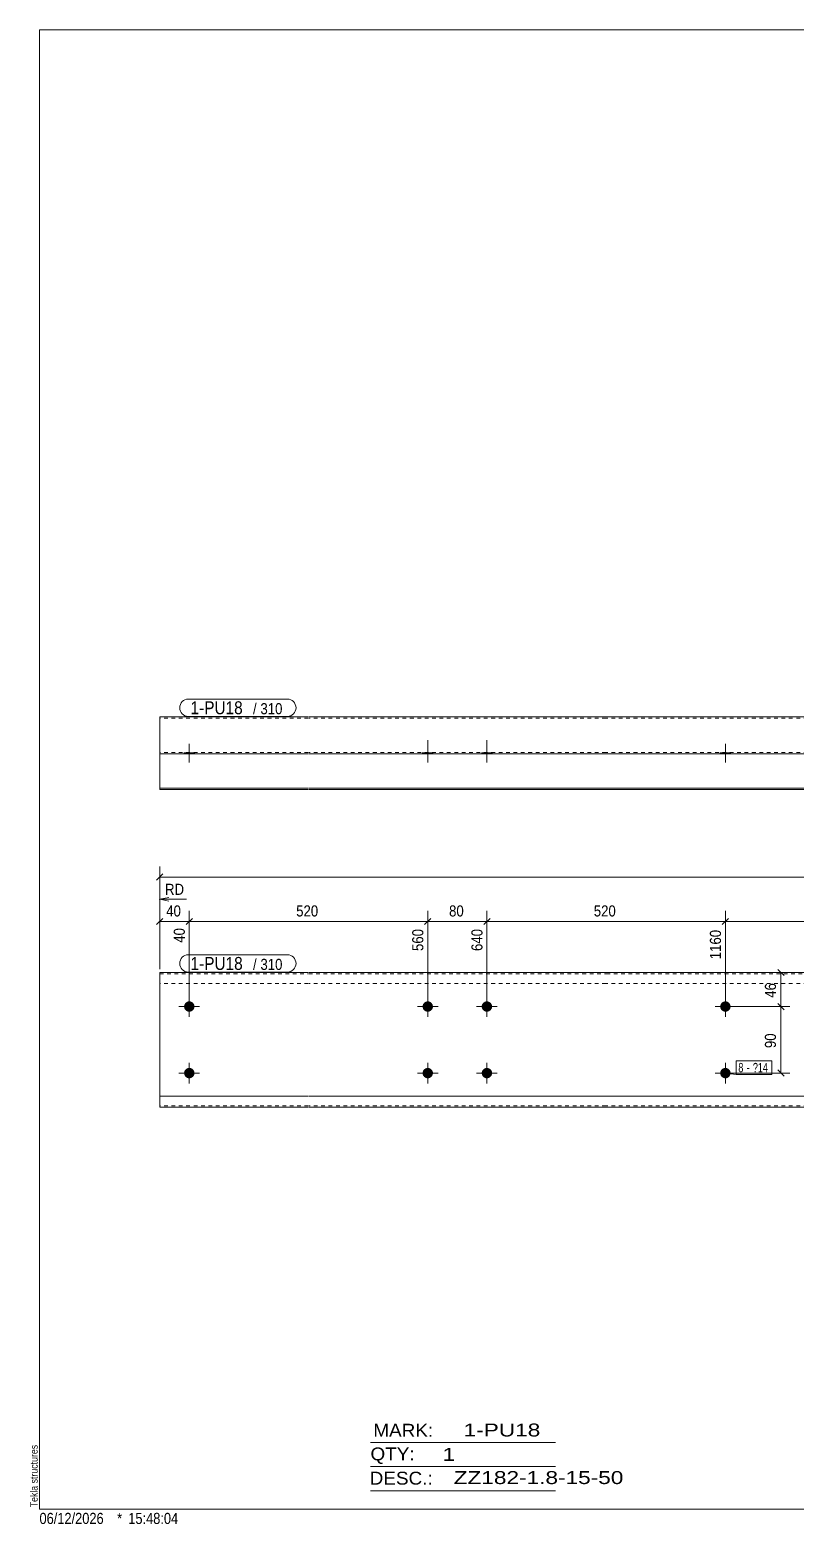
# Model space of a CAD drawing. Header units: millimetres. Extents: x 2 to 579, y 1 to 405.
# Drawn here: x 2.4 to 209.6, y 1 to 405 of the extents above; entities that cross this region are included whole.
import ezdxf

# ---------------------------------------------------------------- set-up
doc = ezdxf.new("R2010")
doc.units = ezdxf.units.MM
doc.linetypes.add('XKITLINE00', pattern=[0])
doc.linetypes.add('XKITLINE01', pattern=[4, 1, -1, 1, -1])
for name, color, linetype, lineweight in [('Bolt', 3, 'Continuous', 0), ('BoltMark', 7, 'Continuous', 0), ('Dimensions', 7, 'Continuous', 0), ('DrawingSheet', 5, 'Continuous', 0), ('OtherObjectType', 7, 'Continuous', 0), ('Part', 2, 'Continuous', 0), ('PartMark', 7, 'Continuous', 0)]:
    doc.layers.add(name, color=color, linetype=linetype, lineweight=lineweight)
doc.styles.add('ARIAL', font='ARIAL.TTF')
doc.styles.add('ARIAL_NARROW', font='ARIALN.TTF')

# ---------------------------------------------------------------- blocks, each defined once
blk = doc.blocks.new('*A1')
at = {"layer": 'Bolt'}
for points in [[(111.39, 140.88), (111.39, 140.84), (111.38, 140.81), (111.38, 140.77), (111.38, 140.74), (111.37, 140.7), (111.37, 140.67), (111.36, 140.64), (111.35, 140.6), (111.35, 140.57), (111.34, 140.54), (111.33, 140.5), (111.32, 140.47), (111.31, 140.44), (111.29, 140.41), (111.28, 140.37), (111.27, 140.34), (111.25, 140.31), (111.24, 140.28), (111.22, 140.25), (111.21, 140.22), (111.19, 140.19), (111.17, 140.16), (111.15, 140.13), (111.13, 140.1), (111.11, 140.08), (111.09, 140.05), (111.07, 140.02), (111.05, 140), (111.03, 139.97), (111, 139.94), (110.98, 139.92), (110.95, 139.9), (110.93, 139.87), (110.9, 139.85), (110.88, 139.83), (110.85, 139.81), (110.82, 139.79), (110.79, 139.77), (110.77, 139.75), (110.74, 139.73), (110.71, 139.71), (110.68, 139.69), (110.65, 139.68), (110.62, 139.66), (110.59, 139.64), (110.56, 139.63), (110.52, 139.62), (110.49, 139.6), (110.46, 139.59), (110.43, 139.58), (110.39, 139.57), (110.36, 139.56), (110.33, 139.55), (110.29, 139.54), (110.26, 139.54), (110.23, 139.53), (110.19, 139.53), (110.16, 139.52), (110.13, 139.52), (110.09, 139.51), (110.06, 139.51), (110.02, 139.51), (109.99, 139.51), (109.95, 139.51), (109.92, 139.51), (109.88, 139.51), (109.85, 139.52), (109.82, 139.52), (109.78, 139.53), (109.75, 139.53), (109.71, 139.54), (109.68, 139.54), (109.65, 139.55), (109.61, 139.56), (109.58, 139.57), (109.55, 139.58), (109.52, 139.59), (109.48, 139.6), (109.45, 139.62), (109.42, 139.63), (109.39, 139.64), (109.36, 139.66), (109.33, 139.68), (109.3, 139.69), (109.27, 139.71), (109.24, 139.73), (109.21, 139.75), (109.18, 139.77), (109.15, 139.79), (109.13, 139.81), (109.1, 139.83), (109.07, 139.85), (109.05, 139.87), (109.02, 139.9), (109, 139.92), (108.97, 139.94), (108.95, 139.97), (108.93, 140), (108.91, 140.02), (108.88, 140.05), (108.86, 140.08), (108.84, 140.1), (108.82, 140.13), (108.81, 140.16), (108.79, 140.19), (108.77, 140.22), (108.75, 140.25), (108.74, 140.28), (108.72, 140.31), (108.71, 140.34), (108.69, 140.37), (108.68, 140.41), (108.67, 140.44), (108.66, 140.47), (108.65, 140.5), (108.64, 140.54), (108.63, 140.57), (108.62, 140.6), (108.61, 140.64), (108.61, 140.67), (108.6, 140.7), (108.6, 140.74), (108.59, 140.77), (108.59, 140.81), (108.59, 140.84), (108.59, 140.88), (108.59, 140.91), (108.59, 140.94), (108.59, 140.98), (108.59, 141.01), (108.59, 141.05), (108.6, 141.08), (108.6, 141.12), (108.61, 141.15), (108.61, 141.18), (108.62, 141.22), (108.63, 141.25), (108.64, 141.28), (108.65, 141.32), (108.66, 141.35), (108.67, 141.38), (108.68, 141.41), (108.69, 141.45), (108.71, 141.48), (108.72, 141.51), (108.74, 141.54), (108.75, 141.57), (108.77, 141.6), (108.79, 141.63), (108.81, 141.66), (108.82, 141.69), (108.84, 141.72), (108.86, 141.74), (108.88, 141.77), (108.91, 141.8), (108.93, 141.82), (108.95, 141.85), (108.97, 141.88), (109, 141.9), (109.02, 141.92), (109.05, 141.95), (109.07, 141.97), (109.1, 141.99), (109.13, 142.01), (109.15, 142.03), (109.18, 142.05), (109.21, 142.07), (109.24, 142.09), (109.27, 142.11), (109.3, 142.13), (109.33, 142.14), (109.36, 142.16), (109.39, 142.18), (109.42, 142.19), (109.45, 142.2), (109.48, 142.22), (109.52, 142.23), (109.55, 142.24), (109.58, 142.25), (109.61, 142.26), (109.65, 142.27), (109.68, 142.28), (109.71, 142.28), (109.75, 142.29), (109.78, 142.29), (109.82, 142.3), (109.85, 142.3), (109.88, 142.31), (109.92, 142.31), (109.95, 142.31), (109.99, 142.31), (110.02, 142.31), (110.06, 142.31), (110.09, 142.31), (110.13, 142.3), (110.16, 142.3), (110.19, 142.29), (110.23, 142.29), (110.26, 142.28), (110.29, 142.28), (110.33, 142.27), (110.36, 142.26), (110.39, 142.25), (110.43, 142.24), (110.46, 142.23), (110.49, 142.22), (110.52, 142.2), (110.56, 142.19), (110.59, 142.18), (110.62, 142.16), (110.65, 142.14), (110.68, 142.13), (110.71, 142.11), (110.74, 142.09), (110.77, 142.07), (110.79, 142.05), (110.82, 142.03), (110.85, 142.01), (110.88, 141.99), (110.9, 141.97), (110.93, 141.95), (110.95, 141.92), (110.98, 141.9), (111, 141.88), (111.03, 141.85), (111.05, 141.82), (111.07, 141.8), (111.09, 141.77), (111.11, 141.74), (111.13, 141.72), (111.15, 141.69), (111.17, 141.66), (111.19, 141.63), (111.21, 141.6), (111.22, 141.57), (111.24, 141.54), (111.25, 141.51), (111.27, 141.48), (111.28, 141.45), (111.29, 141.41), (111.31, 141.38), (111.32, 141.35), (111.33, 141.32), (111.34, 141.28), (111.35, 141.25), (111.35, 141.22), (111.36, 141.18), (111.37, 141.15), (111.37, 141.12), (111.38, 141.08), (111.38, 141.05), (111.38, 141.01), (111.39, 140.98), (111.39, 140.94), (111.39, 140.91)], [(127.39, 140.88), (127.39, 140.84), (127.38, 140.81), (127.38, 140.77), (127.38, 140.74), (127.37, 140.7), (127.37, 140.67), (127.36, 140.64), (127.35, 140.6), (127.35, 140.57), (127.34, 140.54), (127.33, 140.5), (127.32, 140.47), (127.31, 140.44), (127.29, 140.41), (127.28, 140.37), (127.27, 140.34), (127.25, 140.31), (127.24, 140.28), (127.22, 140.25), (127.21, 140.22), (127.19, 140.19), (127.17, 140.16), (127.15, 140.13), (127.13, 140.1), (127.11, 140.08), (127.09, 140.05), (127.07, 140.02), (127.05, 140), (127.03, 139.97), (127, 139.94), (126.98, 139.92), (126.95, 139.9), (126.93, 139.87), (126.9, 139.85), (126.88, 139.83), (126.85, 139.81), (126.82, 139.79), (126.79, 139.77), (126.77, 139.75), (126.74, 139.73), (126.71, 139.71), (126.68, 139.69), (126.65, 139.68), (126.62, 139.66), (126.59, 139.64), (126.56, 139.63), (126.52, 139.62), (126.49, 139.6), (126.46, 139.59), (126.43, 139.58), (126.39, 139.57), (126.36, 139.56), (126.33, 139.55), (126.29, 139.54), (126.26, 139.54), (126.23, 139.53), (126.19, 139.53), (126.16, 139.52), (126.13, 139.52), (126.09, 139.51), (126.06, 139.51), (126.02, 139.51), (125.99, 139.51), (125.95, 139.51), (125.92, 139.51), (125.88, 139.51), (125.85, 139.52), (125.82, 139.52), (125.78, 139.53), (125.75, 139.53), (125.71, 139.54), (125.68, 139.54), (125.65, 139.55), (125.61, 139.56), (125.58, 139.57), (125.55, 139.58), (125.52, 139.59), (125.48, 139.6), (125.45, 139.62), (125.42, 139.63), (125.39, 139.64), (125.36, 139.66), (125.33, 139.68), (125.3, 139.69), (125.27, 139.71), (125.24, 139.73), (125.21, 139.75), (125.18, 139.77), (125.15, 139.79), (125.13, 139.81), (125.1, 139.83), (125.07, 139.85), (125.05, 139.87), (125.02, 139.9), (125, 139.92), (124.97, 139.94), (124.95, 139.97), (124.93, 140), (124.91, 140.02), (124.88, 140.05), (124.86, 140.08), (124.84, 140.1), (124.82, 140.13), (124.81, 140.16), (124.79, 140.19), (124.77, 140.22), (124.75, 140.25), (124.74, 140.28), (124.72, 140.31), (124.71, 140.34), (124.69, 140.37), (124.68, 140.41), (124.67, 140.44), (124.66, 140.47), (124.65, 140.5), (124.64, 140.54), (124.63, 140.57), (124.62, 140.6), (124.61, 140.64), (124.61, 140.67), (124.6, 140.7), (124.6, 140.74), (124.59, 140.77), (124.59, 140.81), (124.59, 140.84), (124.59, 140.88), (124.59, 140.91), (124.59, 140.94), (124.59, 140.98), (124.59, 141.01), (124.59, 141.05), (124.6, 141.08), (124.6, 141.12), (124.61, 141.15), (124.61, 141.18), (124.62, 141.22), (124.63, 141.25), (124.64, 141.28), (124.65, 141.32), (124.66, 141.35), (124.67, 141.38), (124.68, 141.41), (124.69, 141.45), (124.71, 141.48), (124.72, 141.51), (124.74, 141.54), (124.75, 141.57), (124.77, 141.6), (124.79, 141.63), (124.81, 141.66), (124.82, 141.69), (124.84, 141.72), (124.86, 141.74), (124.88, 141.77), (124.91, 141.8), (124.93, 141.82), (124.95, 141.85), (124.97, 141.88), (125, 141.9), (125.02, 141.92), (125.05, 141.95), (125.07, 141.97), (125.1, 141.99), (125.13, 142.01), (125.15, 142.03), (125.18, 142.05), (125.21, 142.07), (125.24, 142.09), (125.27, 142.11), (125.3, 142.13), (125.33, 142.14), (125.36, 142.16), (125.39, 142.18), (125.42, 142.19), (125.45, 142.2), (125.48, 142.22), (125.52, 142.23), (125.55, 142.24), (125.58, 142.25), (125.61, 142.26), (125.65, 142.27), (125.68, 142.28), (125.71, 142.28), (125.75, 142.29), (125.78, 142.29), (125.82, 142.3), (125.85, 142.3), (125.88, 142.31), (125.92, 142.31), (125.95, 142.31), (125.99, 142.31), (126.02, 142.31), (126.06, 142.31), (126.09, 142.31), (126.13, 142.3), (126.16, 142.3), (126.19, 142.29), (126.23, 142.29), (126.26, 142.28), (126.29, 142.28), (126.33, 142.27), (126.36, 142.26), (126.39, 142.25), (126.43, 142.24), (126.46, 142.23), (126.49, 142.22), (126.52, 142.2), (126.56, 142.19), (126.59, 142.18), (126.62, 142.16), (126.65, 142.14), (126.68, 142.13), (126.71, 142.11), (126.74, 142.09), (126.77, 142.07), (126.79, 142.05), (126.82, 142.03), (126.85, 142.01), (126.88, 141.99), (126.9, 141.97), (126.93, 141.95), (126.95, 141.92), (126.98, 141.9), (127, 141.88), (127.03, 141.85), (127.05, 141.82), (127.07, 141.8), (127.09, 141.77), (127.11, 141.74), (127.13, 141.72), (127.15, 141.69), (127.17, 141.66), (127.19, 141.63), (127.21, 141.6), (127.22, 141.57), (127.24, 141.54), (127.25, 141.51), (127.27, 141.48), (127.28, 141.45), (127.29, 141.41), (127.31, 141.38), (127.32, 141.35), (127.33, 141.32), (127.34, 141.28), (127.35, 141.25), (127.35, 141.22), (127.36, 141.18), (127.37, 141.15), (127.37, 141.12), (127.38, 141.08), (127.38, 141.05), (127.38, 141.01), (127.39, 140.98), (127.39, 140.94), (127.39, 140.91)], [(111.39, 122.88), (111.39, 122.84), (111.38, 122.81), (111.38, 122.77), (111.38, 122.74), (111.37, 122.7), (111.37, 122.67), (111.36, 122.64), (111.35, 122.6), (111.35, 122.57), (111.34, 122.54), (111.33, 122.5), (111.32, 122.47), (111.31, 122.44), (111.29, 122.41), (111.28, 122.37), (111.27, 122.34), (111.25, 122.31), (111.24, 122.28), (111.22, 122.25), (111.21, 122.22), (111.19, 122.19), (111.17, 122.16), (111.15, 122.13), (111.13, 122.1), (111.11, 122.08), (111.09, 122.05), (111.07, 122.02), (111.05, 122), (111.03, 121.97), (111, 121.94), (110.98, 121.92), (110.95, 121.9), (110.93, 121.87), (110.9, 121.85), (110.88, 121.83), (110.85, 121.81), (110.82, 121.79), (110.79, 121.77), (110.77, 121.75), (110.74, 121.73), (110.71, 121.71), (110.68, 121.69), (110.65, 121.68), (110.62, 121.66), (110.59, 121.64), (110.56, 121.63), (110.52, 121.62), (110.49, 121.6), (110.46, 121.59), (110.43, 121.58), (110.39, 121.57), (110.36, 121.56), (110.33, 121.55), (110.29, 121.54), (110.26, 121.54), (110.23, 121.53), (110.19, 121.53), (110.16, 121.52), (110.13, 121.52), (110.09, 121.51), (110.06, 121.51), (110.02, 121.51), (109.99, 121.51), (109.95, 121.51), (109.92, 121.51), (109.88, 121.51), (109.85, 121.52), (109.82, 121.52), (109.78, 121.53), (109.75, 121.53), (109.71, 121.54), (109.68, 121.54), (109.65, 121.55), (109.61, 121.56), (109.58, 121.57), (109.55, 121.58), (109.52, 121.59), (109.48, 121.6), (109.45, 121.62), (109.42, 121.63), (109.39, 121.64), (109.36, 121.66), (109.33, 121.68), (109.3, 121.69), (109.27, 121.71), (109.24, 121.73), (109.21, 121.75), (109.18, 121.77), (109.15, 121.79), (109.13, 121.81), (109.1, 121.83), (109.07, 121.85), (109.05, 121.87), (109.02, 121.9), (109, 121.92), (108.97, 121.94), (108.95, 121.97), (108.93, 122), (108.91, 122.02), (108.88, 122.05), (108.86, 122.08), (108.84, 122.1), (108.82, 122.13), (108.81, 122.16), (108.79, 122.19), (108.77, 122.22), (108.75, 122.25), (108.74, 122.28), (108.72, 122.31), (108.71, 122.34), (108.69, 122.37), (108.68, 122.41), (108.67, 122.44), (108.66, 122.47), (108.65, 122.5), (108.64, 122.54), (108.63, 122.57), (108.62, 122.6), (108.61, 122.64), (108.61, 122.67), (108.6, 122.7), (108.6, 122.74), (108.59, 122.77), (108.59, 122.81), (108.59, 122.84), (108.59, 122.88), (108.59, 122.91), (108.59, 122.94), (108.59, 122.98), (108.59, 123.01), (108.59, 123.05), (108.6, 123.08), (108.6, 123.12), (108.61, 123.15), (108.61, 123.18), (108.62, 123.22), (108.63, 123.25), (108.64, 123.28), (108.65, 123.32), (108.66, 123.35), (108.67, 123.38), (108.68, 123.41), (108.69, 123.45), (108.71, 123.48), (108.72, 123.51), (108.74, 123.54), (108.75, 123.57), (108.77, 123.6), (108.79, 123.63), (108.81, 123.66), (108.82, 123.69), (108.84, 123.72), (108.86, 123.74), (108.88, 123.77), (108.91, 123.8), (108.93, 123.82), (108.95, 123.85), (108.97, 123.88), (109, 123.9), (109.02, 123.92), (109.05, 123.95), (109.07, 123.97), (109.1, 123.99), (109.13, 124.01), (109.15, 124.03), (109.18, 124.05), (109.21, 124.07), (109.24, 124.09), (109.27, 124.11), (109.3, 124.13), (109.33, 124.14), (109.36, 124.16), (109.39, 124.18), (109.42, 124.19), (109.45, 124.2), (109.48, 124.22), (109.52, 124.23), (109.55, 124.24), (109.58, 124.25), (109.61, 124.26), (109.65, 124.27), (109.68, 124.28), (109.71, 124.28), (109.75, 124.29), (109.78, 124.29), (109.82, 124.3), (109.85, 124.3), (109.88, 124.31), (109.92, 124.31), (109.95, 124.31), (109.99, 124.31), (110.02, 124.31), (110.06, 124.31), (110.09, 124.31), (110.13, 124.3), (110.16, 124.3), (110.19, 124.29), (110.23, 124.29), (110.26, 124.28), (110.29, 124.28), (110.33, 124.27), (110.36, 124.26), (110.39, 124.25), (110.43, 124.24), (110.46, 124.23), (110.49, 124.22), (110.52, 124.2), (110.56, 124.19), (110.59, 124.18), (110.62, 124.16), (110.65, 124.14), (110.68, 124.13), (110.71, 124.11), (110.74, 124.09), (110.77, 124.07), (110.79, 124.05), (110.82, 124.03), (110.85, 124.01), (110.88, 123.99), (110.9, 123.97), (110.93, 123.95), (110.95, 123.92), (110.98, 123.9), (111, 123.88), (111.03, 123.85), (111.05, 123.82), (111.07, 123.8), (111.09, 123.77), (111.11, 123.74), (111.13, 123.72), (111.15, 123.69), (111.17, 123.66), (111.19, 123.63), (111.21, 123.6), (111.22, 123.57), (111.24, 123.54), (111.25, 123.51), (111.27, 123.48), (111.28, 123.45), (111.29, 123.41), (111.31, 123.38), (111.32, 123.35), (111.33, 123.32), (111.34, 123.28), (111.35, 123.25), (111.35, 123.22), (111.36, 123.18), (111.37, 123.15), (111.37, 123.12), (111.38, 123.08), (111.38, 123.05), (111.38, 123.01), (111.39, 122.98), (111.39, 122.94), (111.39, 122.91)], [(127.39, 122.88), (127.39, 122.84), (127.38, 122.81), (127.38, 122.77), (127.38, 122.74), (127.37, 122.7), (127.37, 122.67), (127.36, 122.64), (127.35, 122.6), (127.35, 122.57), (127.34, 122.54), (127.33, 122.5), (127.32, 122.47), (127.31, 122.44), (127.29, 122.41), (127.28, 122.37), (127.27, 122.34), (127.25, 122.31), (127.24, 122.28), (127.22, 122.25), (127.21, 122.22), (127.19, 122.19), (127.17, 122.16), (127.15, 122.13), (127.13, 122.1), (127.11, 122.08), (127.09, 122.05), (127.07, 122.02), (127.05, 122), (127.03, 121.97), (127, 121.94), (126.98, 121.92), (126.95, 121.9), (126.93, 121.87), (126.9, 121.85), (126.88, 121.83), (126.85, 121.81), (126.82, 121.79), (126.79, 121.77), (126.77, 121.75), (126.74, 121.73), (126.71, 121.71), (126.68, 121.69), (126.65, 121.68), (126.62, 121.66), (126.59, 121.64), (126.56, 121.63), (126.52, 121.62), (126.49, 121.6), (126.46, 121.59), (126.43, 121.58), (126.39, 121.57), (126.36, 121.56), (126.33, 121.55), (126.29, 121.54), (126.26, 121.54), (126.23, 121.53), (126.19, 121.53), (126.16, 121.52), (126.13, 121.52), (126.09, 121.51), (126.06, 121.51), (126.02, 121.51), (125.99, 121.51), (125.95, 121.51), (125.92, 121.51), (125.88, 121.51), (125.85, 121.52), (125.82, 121.52), (125.78, 121.53), (125.75, 121.53), (125.71, 121.54), (125.68, 121.54), (125.65, 121.55), (125.61, 121.56), (125.58, 121.57), (125.55, 121.58), (125.52, 121.59), (125.48, 121.6), (125.45, 121.62), (125.42, 121.63), (125.39, 121.64), (125.36, 121.66), (125.33, 121.68), (125.3, 121.69), (125.27, 121.71), (125.24, 121.73), (125.21, 121.75), (125.18, 121.77), (125.15, 121.79), (125.13, 121.81), (125.1, 121.83), (125.07, 121.85), (125.05, 121.87), (125.02, 121.9), (125, 121.92), (124.97, 121.94), (124.95, 121.97), (124.93, 122), (124.91, 122.02), (124.88, 122.05), (124.86, 122.08), (124.84, 122.1), (124.82, 122.13), (124.81, 122.16), (124.79, 122.19), (124.77, 122.22), (124.75, 122.25), (124.74, 122.28), (124.72, 122.31), (124.71, 122.34), (124.69, 122.37), (124.68, 122.41), (124.67, 122.44), (124.66, 122.47), (124.65, 122.5), (124.64, 122.54), (124.63, 122.57), (124.62, 122.6), (124.61, 122.64), (124.61, 122.67), (124.6, 122.7), (124.6, 122.74), (124.59, 122.77), (124.59, 122.81), (124.59, 122.84), (124.59, 122.88), (124.59, 122.91), (124.59, 122.94), (124.59, 122.98), (124.59, 123.01), (124.59, 123.05), (124.6, 123.08), (124.6, 123.12), (124.61, 123.15), (124.61, 123.18), (124.62, 123.22), (124.63, 123.25), (124.64, 123.28), (124.65, 123.32), (124.66, 123.35), (124.67, 123.38), (124.68, 123.41), (124.69, 123.45), (124.71, 123.48), (124.72, 123.51), (124.74, 123.54), (124.75, 123.57), (124.77, 123.6), (124.79, 123.63), (124.81, 123.66), (124.82, 123.69), (124.84, 123.72), (124.86, 123.74), (124.88, 123.77), (124.91, 123.8), (124.93, 123.82), (124.95, 123.85), (124.97, 123.88), (125, 123.9), (125.02, 123.92), (125.05, 123.95), (125.07, 123.97), (125.1, 123.99), (125.13, 124.01), (125.15, 124.03), (125.18, 124.05), (125.21, 124.07), (125.24, 124.09), (125.27, 124.11), (125.3, 124.13), (125.33, 124.14), (125.36, 124.16), (125.39, 124.18), (125.42, 124.19), (125.45, 124.2), (125.48, 124.22), (125.52, 124.23), (125.55, 124.24), (125.58, 124.25), (125.61, 124.26), (125.65, 124.27), (125.68, 124.28), (125.71, 124.28), (125.75, 124.29), (125.78, 124.29), (125.82, 124.3), (125.85, 124.3), (125.88, 124.31), (125.92, 124.31), (125.95, 124.31), (125.99, 124.31), (126.02, 124.31), (126.06, 124.31), (126.09, 124.31), (126.13, 124.3), (126.16, 124.3), (126.19, 124.29), (126.23, 124.29), (126.26, 124.28), (126.29, 124.28), (126.33, 124.27), (126.36, 124.26), (126.39, 124.25), (126.43, 124.24), (126.46, 124.23), (126.49, 124.22), (126.52, 124.2), (126.56, 124.19), (126.59, 124.18), (126.62, 124.16), (126.65, 124.14), (126.68, 124.13), (126.71, 124.11), (126.74, 124.09), (126.77, 124.07), (126.79, 124.05), (126.82, 124.03), (126.85, 124.01), (126.88, 123.99), (126.9, 123.97), (126.93, 123.95), (126.95, 123.92), (126.98, 123.9), (127, 123.88), (127.03, 123.85), (127.05, 123.82), (127.07, 123.8), (127.09, 123.77), (127.11, 123.74), (127.13, 123.72), (127.15, 123.69), (127.17, 123.66), (127.19, 123.63), (127.21, 123.6), (127.22, 123.57), (127.24, 123.54), (127.25, 123.51), (127.27, 123.48), (127.28, 123.45), (127.29, 123.41), (127.31, 123.38), (127.32, 123.35), (127.33, 123.32), (127.34, 123.28), (127.35, 123.25), (127.35, 123.22), (127.36, 123.18), (127.37, 123.15), (127.37, 123.12), (127.38, 123.08), (127.38, 123.05), (127.38, 123.01), (127.39, 122.98), (127.39, 122.94), (127.39, 122.91)]]:
    blk.add_hatch(color=3, dxfattribs=at).paths.add_polyline_path(points, flags=17)
at = {"layer": 'Bolt', "color": 3, "linetype": 'XKITLINE00', "lineweight": 0}
for p, q in [((109.99, 143.71), (109.99, 138.11)), ((125.99, 143.71), (125.99, 138.11)), ((112.79, 140.91), (107.19, 140.91)), ((128.79, 140.91), (123.19, 140.91)), ((109.99, 125.71), (109.99, 120.11)), ((125.99, 125.71), (125.99, 120.11)), ((112.79, 122.91), (107.19, 122.91)), ((128.79, 122.91), (123.19, 122.91))]:
    blk.add_line(p, q, dxfattribs=at)
blk = doc.blocks.new('*A2')
at = {"layer": 'Bolt'}
for points in [[(46.9, 140.88), (46.9, 140.84), (46.9, 140.81), (46.89, 140.77), (46.89, 140.74), (46.88, 140.7), (46.88, 140.67), (46.87, 140.64), (46.87, 140.6), (46.86, 140.57), (46.85, 140.54), (46.84, 140.5), (46.83, 140.47), (46.82, 140.44), (46.81, 140.41), (46.79, 140.37), (46.78, 140.34), (46.77, 140.31), (46.75, 140.28), (46.73, 140.25), (46.72, 140.22), (46.7, 140.19), (46.68, 140.16), (46.66, 140.13), (46.64, 140.1), (46.62, 140.08), (46.6, 140.05), (46.58, 140.02), (46.56, 140), (46.54, 139.97), (46.51, 139.94), (46.49, 139.92), (46.47, 139.9), (46.44, 139.87), (46.41, 139.85), (46.39, 139.83), (46.36, 139.81), (46.33, 139.79), (46.31, 139.77), (46.28, 139.75), (46.25, 139.73), (46.22, 139.71), (46.19, 139.69), (46.16, 139.68), (46.13, 139.66), (46.1, 139.64), (46.07, 139.63), (46.04, 139.62), (46, 139.6), (45.97, 139.59), (45.94, 139.58), (45.91, 139.57), (45.87, 139.56), (45.84, 139.55), (45.81, 139.54), (45.77, 139.54), (45.74, 139.53), (45.71, 139.53), (45.67, 139.52), (45.64, 139.52), (45.6, 139.51), (45.57, 139.51), (45.53, 139.51), (45.5, 139.51), (45.47, 139.51), (45.43, 139.51), (45.4, 139.51), (45.36, 139.52), (45.33, 139.52), (45.29, 139.53), (45.26, 139.53), (45.23, 139.54), (45.19, 139.54), (45.16, 139.55), (45.13, 139.56), (45.09, 139.57), (45.06, 139.58), (45.03, 139.59), (45, 139.6), (44.96, 139.62), (44.93, 139.63), (44.9, 139.64), (44.87, 139.66), (44.84, 139.68), (44.81, 139.69), (44.78, 139.71), (44.75, 139.73), (44.72, 139.75), (44.69, 139.77), (44.67, 139.79), (44.64, 139.81), (44.61, 139.83), (44.59, 139.85), (44.56, 139.87), (44.53, 139.9), (44.51, 139.92), (44.49, 139.94), (44.46, 139.97), (44.44, 140), (44.42, 140.02), (44.4, 140.05), (44.38, 140.08), (44.36, 140.1), (44.34, 140.13), (44.32, 140.16), (44.3, 140.19), (44.28, 140.22), (44.27, 140.25), (44.25, 140.28), (44.23, 140.31), (44.22, 140.34), (44.21, 140.37), (44.19, 140.41), (44.18, 140.44), (44.17, 140.47), (44.16, 140.5), (44.15, 140.54), (44.14, 140.57), (44.13, 140.6), (44.13, 140.64), (44.12, 140.67), (44.12, 140.7), (44.11, 140.74), (44.11, 140.77), (44.1, 140.81), (44.1, 140.84), (44.1, 140.88), (44.1, 140.91), (44.1, 140.94), (44.1, 140.98), (44.1, 141.01), (44.11, 141.05), (44.11, 141.08), (44.12, 141.12), (44.12, 141.15), (44.13, 141.18), (44.13, 141.22), (44.14, 141.25), (44.15, 141.28), (44.16, 141.32), (44.17, 141.35), (44.18, 141.38), (44.19, 141.41), (44.21, 141.45), (44.22, 141.48), (44.23, 141.51), (44.25, 141.54), (44.27, 141.57), (44.28, 141.6), (44.3, 141.63), (44.32, 141.66), (44.34, 141.69), (44.36, 141.72), (44.38, 141.74), (44.4, 141.77), (44.42, 141.8), (44.44, 141.82), (44.46, 141.85), (44.49, 141.88), (44.51, 141.9), (44.53, 141.92), (44.56, 141.95), (44.59, 141.97), (44.61, 141.99), (44.64, 142.01), (44.67, 142.03), (44.69, 142.05), (44.72, 142.07), (44.75, 142.09), (44.78, 142.11), (44.81, 142.13), (44.84, 142.14), (44.87, 142.16), (44.9, 142.18), (44.93, 142.19), (44.96, 142.2), (45, 142.22), (45.03, 142.23), (45.06, 142.24), (45.09, 142.25), (45.13, 142.26), (45.16, 142.27), (45.19, 142.28), (45.23, 142.28), (45.26, 142.29), (45.29, 142.29), (45.33, 142.3), (45.36, 142.3), (45.4, 142.31), (45.43, 142.31), (45.47, 142.31), (45.5, 142.31), (45.53, 142.31), (45.57, 142.31), (45.6, 142.31), (45.64, 142.3), (45.67, 142.3), (45.71, 142.29), (45.74, 142.29), (45.77, 142.28), (45.81, 142.28), (45.84, 142.27), (45.87, 142.26), (45.91, 142.25), (45.94, 142.24), (45.97, 142.23), (46, 142.22), (46.04, 142.2), (46.07, 142.19), (46.1, 142.18), (46.13, 142.16), (46.16, 142.14), (46.19, 142.13), (46.22, 142.11), (46.25, 142.09), (46.28, 142.07), (46.31, 142.05), (46.33, 142.03), (46.36, 142.01), (46.39, 141.99), (46.41, 141.97), (46.44, 141.95), (46.47, 141.92), (46.49, 141.9), (46.51, 141.88), (46.54, 141.85), (46.56, 141.82), (46.58, 141.8), (46.6, 141.77), (46.62, 141.74), (46.64, 141.72), (46.66, 141.69), (46.68, 141.66), (46.7, 141.63), (46.72, 141.6), (46.73, 141.57), (46.75, 141.54), (46.77, 141.51), (46.78, 141.48), (46.79, 141.45), (46.81, 141.41), (46.82, 141.38), (46.83, 141.35), (46.84, 141.32), (46.85, 141.28), (46.86, 141.25), (46.87, 141.22), (46.87, 141.18), (46.88, 141.15), (46.88, 141.12), (46.89, 141.08), (46.89, 141.05), (46.9, 141.01), (46.9, 140.98), (46.9, 140.94), (46.9, 140.91)], [(191.88, 140.88), (191.87, 140.84), (191.87, 140.81), (191.87, 140.77), (191.87, 140.74), (191.86, 140.7), (191.86, 140.67), (191.85, 140.64), (191.84, 140.6), (191.83, 140.57), (191.83, 140.54), (191.82, 140.5), (191.81, 140.47), (191.79, 140.44), (191.78, 140.41), (191.77, 140.37), (191.76, 140.34), (191.74, 140.31), (191.73, 140.28), (191.71, 140.25), (191.69, 140.22), (191.68, 140.19), (191.66, 140.16), (191.64, 140.13), (191.62, 140.1), (191.6, 140.08), (191.58, 140.05), (191.56, 140.02), (191.54, 140), (191.51, 139.97), (191.49, 139.94), (191.47, 139.92), (191.44, 139.9), (191.42, 139.87), (191.39, 139.85), (191.36, 139.83), (191.34, 139.81), (191.31, 139.79), (191.28, 139.77), (191.25, 139.75), (191.22, 139.73), (191.2, 139.71), (191.17, 139.69), (191.14, 139.68), (191.11, 139.66), (191.07, 139.64), (191.04, 139.63), (191.01, 139.62), (190.98, 139.6), (190.95, 139.59), (190.91, 139.58), (190.88, 139.57), (190.85, 139.56), (190.82, 139.55), (190.78, 139.54), (190.75, 139.54), (190.72, 139.53), (190.68, 139.53), (190.65, 139.52), (190.61, 139.52), (190.58, 139.51), (190.54, 139.51), (190.51, 139.51), (190.48, 139.51), (190.44, 139.51), (190.41, 139.51), (190.37, 139.51), (190.34, 139.52), (190.3, 139.52), (190.27, 139.53), (190.24, 139.53), (190.2, 139.54), (190.17, 139.54), (190.14, 139.55), (190.1, 139.56), (190.07, 139.57), (190.04, 139.58), (190, 139.59), (189.97, 139.6), (189.94, 139.62), (189.91, 139.63), (189.88, 139.64), (189.85, 139.66), (189.82, 139.68), (189.79, 139.69), (189.76, 139.71), (189.73, 139.73), (189.7, 139.75), (189.67, 139.77), (189.64, 139.79), (189.61, 139.81), (189.59, 139.83), (189.56, 139.85), (189.54, 139.87), (189.51, 139.9), (189.49, 139.92), (189.46, 139.94), (189.44, 139.97), (189.42, 140), (189.39, 140.02), (189.37, 140.05), (189.35, 140.08), (189.33, 140.1), (189.31, 140.13), (189.29, 140.16), (189.27, 140.19), (189.26, 140.22), (189.24, 140.25), (189.23, 140.28), (189.21, 140.31), (189.2, 140.34), (189.18, 140.37), (189.17, 140.41), (189.16, 140.44), (189.15, 140.47), (189.14, 140.5), (189.13, 140.54), (189.12, 140.57), (189.11, 140.6), (189.1, 140.64), (189.1, 140.67), (189.09, 140.7), (189.09, 140.74), (189.08, 140.77), (189.08, 140.81), (189.08, 140.84), (189.08, 140.88), (189.08, 140.91), (189.08, 140.94), (189.08, 140.98), (189.08, 141.01), (189.08, 141.05), (189.09, 141.08), (189.09, 141.12), (189.1, 141.15), (189.1, 141.18), (189.11, 141.22), (189.12, 141.25), (189.13, 141.28), (189.14, 141.32), (189.15, 141.35), (189.16, 141.38), (189.17, 141.41), (189.18, 141.45), (189.2, 141.48), (189.21, 141.51), (189.23, 141.54), (189.24, 141.57), (189.26, 141.6), (189.27, 141.63), (189.29, 141.66), (189.31, 141.69), (189.33, 141.72), (189.35, 141.74), (189.37, 141.77), (189.39, 141.8), (189.42, 141.82), (189.44, 141.85), (189.46, 141.88), (189.49, 141.9), (189.51, 141.92), (189.54, 141.95), (189.56, 141.97), (189.59, 141.99), (189.61, 142.01), (189.64, 142.03), (189.67, 142.05), (189.7, 142.07), (189.73, 142.09), (189.76, 142.11), (189.79, 142.13), (189.82, 142.14), (189.85, 142.16), (189.88, 142.18), (189.91, 142.19), (189.94, 142.2), (189.97, 142.22), (190, 142.23), (190.04, 142.24), (190.07, 142.25), (190.1, 142.26), (190.14, 142.27), (190.17, 142.28), (190.2, 142.28), (190.24, 142.29), (190.27, 142.29), (190.3, 142.3), (190.34, 142.3), (190.37, 142.31), (190.41, 142.31), (190.44, 142.31), (190.48, 142.31), (190.51, 142.31), (190.54, 142.31), (190.58, 142.31), (190.61, 142.3), (190.65, 142.3), (190.68, 142.29), (190.72, 142.29), (190.75, 142.28), (190.78, 142.28), (190.82, 142.27), (190.85, 142.26), (190.88, 142.25), (190.91, 142.24), (190.95, 142.23), (190.98, 142.22), (191.01, 142.2), (191.04, 142.19), (191.07, 142.18), (191.11, 142.16), (191.14, 142.14), (191.17, 142.13), (191.2, 142.11), (191.22, 142.09), (191.25, 142.07), (191.28, 142.05), (191.31, 142.03), (191.34, 142.01), (191.36, 141.99), (191.39, 141.97), (191.42, 141.95), (191.44, 141.92), (191.47, 141.9), (191.49, 141.88), (191.51, 141.85), (191.54, 141.82), (191.56, 141.8), (191.58, 141.77), (191.6, 141.74), (191.62, 141.72), (191.64, 141.69), (191.66, 141.66), (191.68, 141.63), (191.69, 141.6), (191.71, 141.57), (191.73, 141.54), (191.74, 141.51), (191.76, 141.48), (191.77, 141.45), (191.78, 141.41), (191.79, 141.38), (191.81, 141.35), (191.82, 141.32), (191.83, 141.28), (191.83, 141.25), (191.84, 141.22), (191.85, 141.18), (191.86, 141.15), (191.86, 141.12), (191.87, 141.08), (191.87, 141.05), (191.87, 141.01), (191.87, 140.98), (191.88, 140.94), (191.88, 140.91)], [(46.9, 122.88), (46.9, 122.84), (46.9, 122.81), (46.89, 122.77), (46.89, 122.74), (46.88, 122.7), (46.88, 122.67), (46.87, 122.64), (46.87, 122.6), (46.86, 122.57), (46.85, 122.54), (46.84, 122.5), (46.83, 122.47), (46.82, 122.44), (46.81, 122.41), (46.79, 122.37), (46.78, 122.34), (46.77, 122.31), (46.75, 122.28), (46.73, 122.25), (46.72, 122.22), (46.7, 122.19), (46.68, 122.16), (46.66, 122.13), (46.64, 122.1), (46.62, 122.08), (46.6, 122.05), (46.58, 122.02), (46.56, 122), (46.54, 121.97), (46.51, 121.94), (46.49, 121.92), (46.47, 121.9), (46.44, 121.87), (46.41, 121.85), (46.39, 121.83), (46.36, 121.81), (46.33, 121.79), (46.31, 121.77), (46.28, 121.75), (46.25, 121.73), (46.22, 121.71), (46.19, 121.69), (46.16, 121.68), (46.13, 121.66), (46.1, 121.64), (46.07, 121.63), (46.04, 121.62), (46, 121.6), (45.97, 121.59), (45.94, 121.58), (45.91, 121.57), (45.87, 121.56), (45.84, 121.55), (45.81, 121.54), (45.77, 121.54), (45.74, 121.53), (45.71, 121.53), (45.67, 121.52), (45.64, 121.52), (45.6, 121.51), (45.57, 121.51), (45.53, 121.51), (45.5, 121.51), (45.47, 121.51), (45.43, 121.51), (45.4, 121.51), (45.36, 121.52), (45.33, 121.52), (45.29, 121.53), (45.26, 121.53), (45.23, 121.54), (45.19, 121.54), (45.16, 121.55), (45.13, 121.56), (45.09, 121.57), (45.06, 121.58), (45.03, 121.59), (45, 121.6), (44.96, 121.62), (44.93, 121.63), (44.9, 121.64), (44.87, 121.66), (44.84, 121.68), (44.81, 121.69), (44.78, 121.71), (44.75, 121.73), (44.72, 121.75), (44.69, 121.77), (44.67, 121.79), (44.64, 121.81), (44.61, 121.83), (44.59, 121.85), (44.56, 121.87), (44.53, 121.9), (44.51, 121.92), (44.49, 121.94), (44.46, 121.97), (44.44, 122), (44.42, 122.02), (44.4, 122.05), (44.38, 122.08), (44.36, 122.1), (44.34, 122.13), (44.32, 122.16), (44.3, 122.19), (44.28, 122.22), (44.27, 122.25), (44.25, 122.28), (44.23, 122.31), (44.22, 122.34), (44.21, 122.37), (44.19, 122.41), (44.18, 122.44), (44.17, 122.47), (44.16, 122.5), (44.15, 122.54), (44.14, 122.57), (44.13, 122.6), (44.13, 122.64), (44.12, 122.67), (44.12, 122.7), (44.11, 122.74), (44.11, 122.77), (44.1, 122.81), (44.1, 122.84), (44.1, 122.88), (44.1, 122.91), (44.1, 122.94), (44.1, 122.98), (44.1, 123.01), (44.11, 123.05), (44.11, 123.08), (44.12, 123.12), (44.12, 123.15), (44.13, 123.18), (44.13, 123.22), (44.14, 123.25), (44.15, 123.28), (44.16, 123.32), (44.17, 123.35), (44.18, 123.38), (44.19, 123.41), (44.21, 123.45), (44.22, 123.48), (44.23, 123.51), (44.25, 123.54), (44.27, 123.57), (44.28, 123.6), (44.3, 123.63), (44.32, 123.66), (44.34, 123.69), (44.36, 123.72), (44.38, 123.74), (44.4, 123.77), (44.42, 123.8), (44.44, 123.82), (44.46, 123.85), (44.49, 123.88), (44.51, 123.9), (44.53, 123.92), (44.56, 123.95), (44.59, 123.97), (44.61, 123.99), (44.64, 124.01), (44.67, 124.03), (44.69, 124.05), (44.72, 124.07), (44.75, 124.09), (44.78, 124.11), (44.81, 124.13), (44.84, 124.14), (44.87, 124.16), (44.9, 124.18), (44.93, 124.19), (44.96, 124.2), (45, 124.22), (45.03, 124.23), (45.06, 124.24), (45.09, 124.25), (45.13, 124.26), (45.16, 124.27), (45.19, 124.28), (45.23, 124.28), (45.26, 124.29), (45.29, 124.29), (45.33, 124.3), (45.36, 124.3), (45.4, 124.31), (45.43, 124.31), (45.47, 124.31), (45.5, 124.31), (45.53, 124.31), (45.57, 124.31), (45.6, 124.31), (45.64, 124.3), (45.67, 124.3), (45.71, 124.29), (45.74, 124.29), (45.77, 124.28), (45.81, 124.28), (45.84, 124.27), (45.87, 124.26), (45.91, 124.25), (45.94, 124.24), (45.97, 124.23), (46, 124.22), (46.04, 124.2), (46.07, 124.19), (46.1, 124.18), (46.13, 124.16), (46.16, 124.14), (46.19, 124.13), (46.22, 124.11), (46.25, 124.09), (46.28, 124.07), (46.31, 124.05), (46.33, 124.03), (46.36, 124.01), (46.39, 123.99), (46.41, 123.97), (46.44, 123.95), (46.47, 123.92), (46.49, 123.9), (46.51, 123.88), (46.54, 123.85), (46.56, 123.82), (46.58, 123.8), (46.6, 123.77), (46.62, 123.74), (46.64, 123.72), (46.66, 123.69), (46.68, 123.66), (46.7, 123.63), (46.72, 123.6), (46.73, 123.57), (46.75, 123.54), (46.77, 123.51), (46.78, 123.48), (46.79, 123.45), (46.81, 123.41), (46.82, 123.38), (46.83, 123.35), (46.84, 123.32), (46.85, 123.28), (46.86, 123.25), (46.87, 123.22), (46.87, 123.18), (46.88, 123.15), (46.88, 123.12), (46.89, 123.08), (46.89, 123.05), (46.9, 123.01), (46.9, 122.98), (46.9, 122.94), (46.9, 122.91)], [(191.88, 122.88), (191.87, 122.84), (191.87, 122.81), (191.87, 122.77), (191.87, 122.74), (191.86, 122.7), (191.86, 122.67), (191.85, 122.64), (191.84, 122.6), (191.83, 122.57), (191.83, 122.54), (191.82, 122.5), (191.81, 122.47), (191.79, 122.44), (191.78, 122.41), (191.77, 122.37), (191.76, 122.34), (191.74, 122.31), (191.73, 122.28), (191.71, 122.25), (191.69, 122.22), (191.68, 122.19), (191.66, 122.16), (191.64, 122.13), (191.62, 122.1), (191.6, 122.08), (191.58, 122.05), (191.56, 122.02), (191.54, 122), (191.51, 121.97), (191.49, 121.94), (191.47, 121.92), (191.44, 121.9), (191.42, 121.87), (191.39, 121.85), (191.36, 121.83), (191.34, 121.81), (191.31, 121.79), (191.28, 121.77), (191.25, 121.75), (191.22, 121.73), (191.2, 121.71), (191.17, 121.69), (191.14, 121.68), (191.11, 121.66), (191.07, 121.64), (191.04, 121.63), (191.01, 121.62), (190.98, 121.6), (190.95, 121.59), (190.91, 121.58), (190.88, 121.57), (190.85, 121.56), (190.82, 121.55), (190.78, 121.54), (190.75, 121.54), (190.72, 121.53), (190.68, 121.53), (190.65, 121.52), (190.61, 121.52), (190.58, 121.51), (190.54, 121.51), (190.51, 121.51), (190.48, 121.51), (190.44, 121.51), (190.41, 121.51), (190.37, 121.51), (190.34, 121.52), (190.3, 121.52), (190.27, 121.53), (190.24, 121.53), (190.2, 121.54), (190.17, 121.54), (190.14, 121.55), (190.1, 121.56), (190.07, 121.57), (190.04, 121.58), (190, 121.59), (189.97, 121.6), (189.94, 121.62), (189.91, 121.63), (189.88, 121.64), (189.85, 121.66), (189.82, 121.68), (189.79, 121.69), (189.76, 121.71), (189.73, 121.73), (189.7, 121.75), (189.67, 121.77), (189.64, 121.79), (189.61, 121.81), (189.59, 121.83), (189.56, 121.85), (189.54, 121.87), (189.51, 121.9), (189.49, 121.92), (189.46, 121.94), (189.44, 121.97), (189.42, 122), (189.39, 122.02), (189.37, 122.05), (189.35, 122.08), (189.33, 122.1), (189.31, 122.13), (189.29, 122.16), (189.27, 122.19), (189.26, 122.22), (189.24, 122.25), (189.23, 122.28), (189.21, 122.31), (189.2, 122.34), (189.18, 122.37), (189.17, 122.41), (189.16, 122.44), (189.15, 122.47), (189.14, 122.5), (189.13, 122.54), (189.12, 122.57), (189.11, 122.6), (189.1, 122.64), (189.1, 122.67), (189.09, 122.7), (189.09, 122.74), (189.08, 122.77), (189.08, 122.81), (189.08, 122.84), (189.08, 122.88), (189.08, 122.91), (189.08, 122.94), (189.08, 122.98), (189.08, 123.01), (189.08, 123.05), (189.09, 123.08), (189.09, 123.12), (189.1, 123.15), (189.1, 123.18), (189.11, 123.22), (189.12, 123.25), (189.13, 123.28), (189.14, 123.32), (189.15, 123.35), (189.16, 123.38), (189.17, 123.41), (189.18, 123.45), (189.2, 123.48), (189.21, 123.51), (189.23, 123.54), (189.24, 123.57), (189.26, 123.6), (189.27, 123.63), (189.29, 123.66), (189.31, 123.69), (189.33, 123.72), (189.35, 123.74), (189.37, 123.77), (189.39, 123.8), (189.42, 123.82), (189.44, 123.85), (189.46, 123.88), (189.49, 123.9), (189.51, 123.92), (189.54, 123.95), (189.56, 123.97), (189.59, 123.99), (189.61, 124.01), (189.64, 124.03), (189.67, 124.05), (189.7, 124.07), (189.73, 124.09), (189.76, 124.11), (189.79, 124.13), (189.82, 124.14), (189.85, 124.16), (189.88, 124.18), (189.91, 124.19), (189.94, 124.2), (189.97, 124.22), (190, 124.23), (190.04, 124.24), (190.07, 124.25), (190.1, 124.26), (190.14, 124.27), (190.17, 124.28), (190.2, 124.28), (190.24, 124.29), (190.27, 124.29), (190.3, 124.3), (190.34, 124.3), (190.37, 124.31), (190.41, 124.31), (190.44, 124.31), (190.48, 124.31), (190.51, 124.31), (190.54, 124.31), (190.58, 124.31), (190.61, 124.3), (190.65, 124.3), (190.68, 124.29), (190.72, 124.29), (190.75, 124.28), (190.78, 124.28), (190.82, 124.27), (190.85, 124.26), (190.88, 124.25), (190.91, 124.24), (190.95, 124.23), (190.98, 124.22), (191.01, 124.2), (191.04, 124.19), (191.07, 124.18), (191.11, 124.16), (191.14, 124.14), (191.17, 124.13), (191.2, 124.11), (191.22, 124.09), (191.25, 124.07), (191.28, 124.05), (191.31, 124.03), (191.34, 124.01), (191.36, 123.99), (191.39, 123.97), (191.42, 123.95), (191.44, 123.92), (191.47, 123.9), (191.49, 123.88), (191.51, 123.85), (191.54, 123.82), (191.56, 123.8), (191.58, 123.77), (191.6, 123.74), (191.62, 123.72), (191.64, 123.69), (191.66, 123.66), (191.68, 123.63), (191.69, 123.6), (191.71, 123.57), (191.73, 123.54), (191.74, 123.51), (191.76, 123.48), (191.77, 123.45), (191.78, 123.41), (191.79, 123.38), (191.81, 123.35), (191.82, 123.32), (191.83, 123.28), (191.83, 123.25), (191.84, 123.22), (191.85, 123.18), (191.86, 123.15), (191.86, 123.12), (191.87, 123.08), (191.87, 123.05), (191.87, 123.01), (191.87, 122.98), (191.88, 122.94), (191.88, 122.91)]]:
    blk.add_hatch(color=3, dxfattribs=at).paths.add_polyline_path(points, flags=17)
at = {"layer": 'Bolt', "color": 3, "linetype": 'XKITLINE00', "lineweight": 0}
for p, q in [((45.5, 143.71), (45.5, 138.11)), ((190.48, 143.71), (190.48, 138.11)), ((48.3, 140.91), (42.7, 140.91)), ((193.28, 140.91), (187.68, 140.91)), ((45.5, 125.71), (45.5, 120.11)), ((190.48, 125.71), (190.48, 120.11)), ((48.3, 122.91), (42.7, 122.91)), ((193.28, 122.91), (187.68, 122.91))]:
    blk.add_line(p, q, dxfattribs=at)
blk = doc.blocks.new('*A5')
at = {"layer": 'Part', "color": 2, "linetype": 'XKITLINE00', "lineweight": 0}
for p, q in [((37.5, 113.71), (37.5, 150.11)), ((77.69, 150.11), (37.5, 150.11)), ((158.18, 150.11), (77.79, 150.11)), ((222.67, 150.11), (158.28, 150.11)), ((77.69, 116.71), (37.5, 116.71)), ((77.69, 113.71), (37.5, 113.71)), ((158.18, 116.71), (77.79, 116.71)), ((158.18, 113.71), (77.79, 113.71)), ((222.67, 116.71), (158.28, 116.71)), ((222.67, 113.71), (158.28, 113.71))]:
    blk.add_line(p, q, dxfattribs=at)
at = {"layer": 'Part', "color": 7, "linetype": 'XKITLINE01', "lineweight": 0}
for p, q in [((37.5, 149.75), (77.69, 149.75)), ((77.79, 149.75), (158.18, 149.75)), ((158.28, 149.75), (222.67, 149.75)), ((77.69, 147.11), (37.5, 147.11)), ((158.18, 147.11), (77.79, 147.11)), ((222.67, 147.11), (158.28, 147.11)), ((77.69, 114.07), (37.5, 114.07)), ((158.18, 114.07), (77.79, 114.07)), ((222.67, 114.07), (158.28, 114.07))]:
    blk.add_line(p, q, dxfattribs=at)
blk = doc.blocks.new('*A6')
at = {"layer": 'Bolt'}
for points in [[(108.59, 209.25), (108.59, 209.61), (111.39, 209.61), (111.39, 209.25)], [(108.59, 209.25), (108.59, 209.61), (111.39, 209.61), (111.39, 209.25)], [(124.59, 209.25), (124.59, 209.61), (127.39, 209.61), (127.39, 209.25)], [(124.59, 209.25), (124.59, 209.61), (127.39, 209.61), (127.39, 209.25)]]:
    blk.add_hatch(color=3, dxfattribs=at).paths.add_polyline_path(points, flags=17)
at = {"layer": 'Bolt', "color": 3, "linetype": 'XKITLINE00', "lineweight": 0}
for p, q in [((109.99, 212.93), (109.99, 206.93)), ((109.99, 212.93), (109.99, 206.93)), ((125.99, 212.93), (125.99, 206.93)), ((125.99, 212.93), (125.99, 206.93)), ((108.59, 209.61), (108.59, 209.25)), ((108.59, 209.61), (108.59, 209.25)), ((111.39, 209.61), (111.39, 209.25)), ((111.39, 209.61), (111.39, 209.25)), ((124.59, 209.61), (124.59, 209.25)), ((124.59, 209.61), (124.59, 209.25)), ((127.39, 209.61), (127.39, 209.25)), ((127.39, 209.61), (127.39, 209.25))]:
    blk.add_line(p, q, dxfattribs=at)
blk = doc.blocks.new('*A7')
at = {"layer": 'Bolt'}
for points in [[(44.1, 209.25), (44.1, 209.61), (46.9, 209.61), (46.9, 209.25)], [(44.1, 209.25), (44.1, 209.61), (46.9, 209.61), (46.9, 209.25)], [(189.08, 209.25), (189.08, 209.61), (191.88, 209.61), (191.88, 209.25)], [(189.08, 209.25), (189.08, 209.61), (191.88, 209.61), (191.88, 209.25)]]:
    blk.add_hatch(color=3, dxfattribs=at).paths.add_polyline_path(points, flags=17)
at = {"layer": 'Bolt', "color": 3, "linetype": 'XKITLINE00', "lineweight": 0}
for p, q in [((45.5, 211.93), (45.5, 206.93)), ((45.5, 211.93), (45.5, 206.93)), ((190.48, 211.93), (190.48, 206.93)), ((190.48, 211.93), (190.48, 206.93)), ((44.1, 209.61), (44.1, 209.25)), ((44.1, 209.61), (44.1, 209.25)), ((46.9, 209.61), (46.9, 209.25)), ((46.9, 209.61), (46.9, 209.25)), ((189.08, 209.61), (189.08, 209.25)), ((189.08, 209.61), (189.08, 209.25)), ((191.88, 209.61), (191.88, 209.25)), ((191.88, 209.61), (191.88, 209.25))]:
    blk.add_line(p, q, dxfattribs=at)
blk = doc.blocks.new('*A10')
at = {"layer": 'Part', "color": 2, "linetype": 'XKITLINE00', "lineweight": 0}
for p, q in [((37.5, 219.25), (37.5, 209.25)), ((37.5, 219.25), (77.69, 219.25)), ((77.79, 219.25), (158.18, 219.25)), ((158.28, 219.25), (222.67, 219.25)), ((37.5, 209.25), (37.5, 199.61)), ((77.69, 209.25), (37.5, 209.25)), ((158.18, 209.25), (77.79, 209.25)), ((222.67, 209.25), (158.28, 209.25)), ((77.69, 199.97), (37.5, 199.97)), ((37.5, 199.61), (77.69, 199.61)), ((158.18, 199.97), (77.79, 199.97)), ((77.79, 199.61), (158.18, 199.61)), ((222.67, 199.97), (158.28, 199.97)), ((158.28, 199.61), (222.67, 199.61))]:
    blk.add_line(p, q, dxfattribs=at)
at = {"layer": 'Part', "color": 7, "linetype": 'XKITLINE01', "lineweight": 0}
for p, q in [((77.69, 218.89), (37.5, 218.89)), ((158.18, 218.89), (77.79, 218.89)), ((222.67, 218.89), (158.28, 218.89)), ((77.69, 209.61), (37.5, 209.61)), ((158.18, 209.61), (77.79, 209.61)), ((222.67, 209.61), (158.28, 209.61))]:
    blk.add_line(p, q, dxfattribs=at)
blk = doc.blocks.new('*A11')
at = {"layer": 'DrawingSheet', "color": 5, "linetype": 'XKITLINE00', "lineweight": 0}
for p, q in [((579, 405), (5, 405)), ((5, 405), (5, 5)), ((5, 5), (579, 5))]:
    blk.add_line(p, q, dxfattribs=at)
at = {"layer": 'DrawingSheet', "color": 5, "style": 'ARIAL', "width": 0.85}
blk.add_text('Tekla structures', height=2, rotation=90, dxfattribs=at).set_placement((4.5, 5.5))
blk = doc.blocks.new('*A15')
at = {"layer": 'OtherObjectType', "color": 6, "linetype": 'XKITLINE00', "lineweight": 0}
for p, q in [((94.5, 23), (144.5, 23)), ((94.5, 16.5), (144.5, 16.5)), ((94.5, 10), (144.5, 10))]:
    blk.add_line(p, q, dxfattribs=at)
at = {"layer": 'OtherObjectType', "color": 6, "style": 'ARIAL_NARROW'}
for s, width, p in [('MARK:', 1.275, (95.27, 24.58)), ('1-PU18', 1.525501, (119.69, 24.65)), ('QTY:', 1.275, (94.5, 18.19)), ('1', 1.525501, (113.99, 18.05)), ('DESC.:', 1.275, (94.29, 11.63)), ('ZZ182-1.8-15-50', 1.525501, (117, 11.79))]:
    blk.add_text(s, height=3.5, dxfattribs=dict(at, width=width)).set_placement(p)
blk = doc.blocks.new('*A18')
at = {"layer": 'OtherObjectType', "color": 7, "style": 'ARIAL_NARROW', "width": 1.008832}
for s, p in [('06/12/2026', (4.99, 1)), ('15:48:04', (29, 1)), ('*', (26, 1))]:
    blk.add_text(s, height=3, dxfattribs=at).set_placement(p)
blk = doc.blocks.new('*A19')
at = {"layer": 'Dimensions', "color": 7, "linetype": 'XKITLINE00', "lineweight": 0}
for p, q in [((204.65, 141.76), (206.35, 140.06)), ((191.48, 140.91), (207.9, 140.91)), ((205.5, 122.91), (205.5, 140.91)), ((191.48, 122.91), (207.9, 122.91)), ((204.65, 123.76), (206.35, 122.06))]:
    blk.add_line(p, q, dxfattribs=at)
at = {"layer": 'Dimensions', "color": 3}
for p in [(205.5, 140.91), (205.5, 122.91)]:
    blk.add_point(p, dxfattribs=at)
at = {"layer": 'Dimensions', "color": 3, "style": 'ARIAL', "width": 0.85}
blk.add_text('90', height=3, rotation=90.0002, dxfattribs=at).set_placement((204.15, 129.68))
blk = doc.blocks.new('*A20')
at = {"layer": 'Dimensions', "color": 7, "linetype": 'XKITLINE00', "lineweight": 0}
for p, q in [((191.48, 150.11), (207.9, 150.11)), ((204.65, 150.96), (206.35, 149.26)), ((205.5, 140.91), (205.5, 150.11)), ((204.65, 141.76), (206.35, 140.06)), ((191.48, 140.91), (207.9, 140.91))]:
    blk.add_line(p, q, dxfattribs=at)
at = {"layer": 'Dimensions', "color": 3}
for p in [(205.5, 150.11), (205.5, 140.91)]:
    blk.add_point(p, dxfattribs=at)
at = {"layer": 'Dimensions', "color": 3, "style": 'ARIAL', "width": 0.85}
blk.add_text('46', height=3, rotation=90.0002, dxfattribs=at).set_placement((204.15, 143.28))
blk = doc.blocks.new('*A23')
at = {"layer": 'Dimensions', "color": 7, "linetype": 'XKITLINE00', "lineweight": 0}
for p, q in [((37.5, 151.11), (37.5, 178.76)), ((38.35, 176.76), (36.65, 175.06)), ((37.5, 175.91), (407.94, 175.91))]:
    blk.add_line(p, q, dxfattribs=at)
at = {"layer": 'Dimensions', "color": 3}
blk.add_point((37.5, 175.91), dxfattribs=at)
blk = doc.blocks.new('*A24')
at = {"layer": 'Dimensions', "color": 7, "linetype": 'XKITLINE00', "lineweight": 0}
for p, q in [((37.5, 151.01), (37.5, 173.94)), ((40, 170.41), (37.5, 169.91)), ((40, 169.41), (37.5, 169.91)), ((44.72, 169.91), (37.5, 169.91)), ((37.5, 151.11), (37.5, 166.76)), ((45.5, 141.91), (45.5, 166.76)), ((38.35, 164.76), (36.65, 163.06)), ((37.5, 163.91), (45.5, 163.91)), ((46.35, 164.76), (44.65, 163.06))]:
    blk.add_line(p, q, dxfattribs=at)
at = {"layer": 'Dimensions', "color": 7}
blk.add_point((37.5, 169.91), dxfattribs=at)
at = {"layer": 'Dimensions', "color": 3}
for p in [(37.5, 163.91), (45.5, 163.91)]:
    blk.add_point(p, dxfattribs=at)
at = {"layer": 'Dimensions', "color": 3, "style": 'ARIAL', "width": 0.85}
for s, p in [('RD', (38.94, 171.11)), ('40', (39.27, 165.26))]:
    blk.add_text(s, height=3, dxfattribs=at).set_placement(p)
blk.add_text('40', height=3, rotation=90.0002, dxfattribs=at).set_placement((44.3, 158.16))
blk = doc.blocks.new('*A25')
at = {"layer": 'Dimensions', "color": 7, "linetype": 'XKITLINE00', "lineweight": 0}
for p, q in [((45.5, 141.91), (45.5, 166.76)), ((109.99, 141.91), (109.99, 166.76)), ((46.35, 164.76), (44.65, 163.06)), ((45.5, 163.91), (109.99, 163.91)), ((110.84, 164.76), (109.14, 163.06))]:
    blk.add_line(p, q, dxfattribs=at)
at = {"layer": 'Dimensions', "color": 3}
for p in [(45.5, 163.91), (109.99, 163.91)]:
    blk.add_point(p, dxfattribs=at)
at = {"layer": 'Dimensions', "color": 3, "style": 'ARIAL', "width": 0.85}
blk.add_text('520', height=3, dxfattribs=at).set_placement((74.41, 165.26))
blk.add_text('560', height=3, rotation=90.0002, dxfattribs=at).set_placement((108.79, 155.93))
blk = doc.blocks.new('*A26')
at = {"layer": 'Dimensions', "color": 7, "linetype": 'XKITLINE00', "lineweight": 0}
for p, q in [((109.99, 141.91), (109.99, 166.76)), ((125.99, 141.91), (125.99, 166.76)), ((110.84, 164.76), (109.14, 163.06)), ((109.99, 163.91), (125.99, 163.91)), ((126.84, 164.76), (125.14, 163.06))]:
    blk.add_line(p, q, dxfattribs=at)
at = {"layer": 'Dimensions', "color": 3}
for p in [(109.99, 163.91), (125.99, 163.91)]:
    blk.add_point(p, dxfattribs=at)
at = {"layer": 'Dimensions', "color": 3, "style": 'ARIAL', "width": 0.85}
blk.add_text('80', height=3, dxfattribs=at).set_placement((115.76, 165.26))
blk.add_text('640', height=3, rotation=90.0002, dxfattribs=at).set_placement((124.79, 155.93))
blk = doc.blocks.new('*A27')
at = {"layer": 'Dimensions', "color": 7, "linetype": 'XKITLINE00', "lineweight": 0}
for p, q in [((125.99, 141.91), (125.99, 166.76)), ((190.48, 141.91), (190.48, 166.76)), ((126.84, 164.76), (125.14, 163.06)), ((125.99, 163.91), (190.48, 163.91)), ((191.32, 164.76), (189.63, 163.06))]:
    blk.add_line(p, q, dxfattribs=at)
at = {"layer": 'Dimensions', "color": 3}
for p in [(125.99, 163.91), (190.48, 163.91)]:
    blk.add_point(p, dxfattribs=at)
at = {"layer": 'Dimensions', "color": 3, "style": 'ARIAL', "width": 0.85}
blk.add_text('520', height=3, dxfattribs=at).set_placement((154.89, 165.26))
blk.add_text('1160', height=3, rotation=90.0002, dxfattribs=at).set_placement((189.28, 153.71))
blk = doc.blocks.new('*A28')
at = {"layer": 'Dimensions', "color": 7, "linetype": 'XKITLINE00', "lineweight": 0}
for p, q in [((190.48, 141.91), (190.48, 166.76)), ((254.96, 141.91), (254.96, 166.76)), ((191.32, 164.76), (189.63, 163.06)), ((190.48, 163.91), (254.96, 163.91)), ((255.81, 164.76), (254.12, 163.06))]:
    blk.add_line(p, q, dxfattribs=at)
at = {"layer": 'Dimensions', "color": 3}
for p in [(190.48, 163.91), (254.96, 163.91)]:
    blk.add_point(p, dxfattribs=at)
at = {"layer": 'Dimensions', "color": 3, "style": 'ARIAL', "width": 0.85}
blk.add_text('6080', height=3, dxfattribs=at).set_placement((218.27, 165.26))
blk.add_text('7240', height=3, rotation=90.0002, dxfattribs=at).set_placement((253.76, 153.71))
blk = doc.blocks.new('*A34')
at = {"layer": 'BoltMark', "color": 7, "linetype": 'XKITLINE00', "lineweight": 0}
for p, q in [((193.38, 126.26), (203.07, 126.26)), ((193.38, 122.56), (193.38, 126.26)), ((203.07, 122.56), (203.07, 126.26)), ((190.48, 122.91), (193.38, 122.56)), ((193.38, 122.56), (203.07, 122.56))]:
    blk.add_line(p, q, dxfattribs=at)
at = {"layer": 'BoltMark', "color": 3, "style": 'ARIAL_NARROW', "width": 0.85}
for s, p in [('8', (193.98, 123.16)), ('?14', (197.91, 123.16)), ('-', (196.25, 123.16))]:
    blk.add_text(s, height=2.5, dxfattribs=at).set_placement(p)
blk = doc.blocks.new('*A35')
at = {"layer": 'PartMark', "color": 7, "linetype": 'XKITLINE00', "lineweight": 0}
for p, q in [((45.25, 154.91), (72.01, 154.91)), ((45.25, 150.21), (72.01, 150.21))]:
    blk.add_line(p, q, dxfattribs=at)
for centre, start, end in [((45.25, 152.56), 90, 270), ((72.01, 152.56), 270, 90)]:
    blk.add_arc(centre, 2.35, start, end, dxfattribs=at)
at = {"layer": 'PartMark', "color": 1, "style": 'ARIAL', "width": 0.85}
blk.add_text('1-PU18', height=3.5, dxfattribs=at).set_placement((45.85, 150.81))
at = {"layer": 'PartMark', "color": 3, "style": 'ARIAL', "width": 0.85}
for s, p in [('/', (62.73, 150.81)), ('310', (64.74, 150.81))]:
    blk.add_text(s, height=3, dxfattribs=at).set_placement(p)
blk = doc.blocks.new('*A37')
at = {"layer": 'PartMark', "color": 7, "linetype": 'XKITLINE00', "lineweight": 0}
for p, q in [((45.25, 224.05), (72.01, 224.05)), ((45.25, 219.35), (72.01, 219.35))]:
    blk.add_line(p, q, dxfattribs=at)
for centre, start, end in [((45.25, 221.7), 90, 270), ((72.01, 221.7), 270, 90)]:
    blk.add_arc(centre, 2.35, start, end, dxfattribs=at)
at = {"layer": 'PartMark', "color": 1, "style": 'ARIAL', "width": 0.85}
blk.add_text('1-PU18', height=3.5, dxfattribs=at).set_placement((45.85, 219.95))
at = {"layer": 'PartMark', "color": 3, "style": 'ARIAL', "width": 0.85}
for s, p in [('/', (62.73, 219.95)), ('310', (64.74, 219.95))]:
    blk.add_text(s, height=3, dxfattribs=at).set_placement(p)

msp = doc.modelspace()

# ---------------------------------------------------------------- block references
at = {"lineweight": 0}
for name in ['*A11', '*A37', '*A7', '*A6', '*A23', '*A24', '*A25', '*A26', '*A27', '*A28', '*A35', '*A20', '*A2', '*A1', '*A19', '*A34', '*A15', '*A18']:
    msp.add_blockref(name, (0, 0), dxfattribs=at)
at = {"layer": 'Part', "lineweight": 0}
for name in ['*A10', '*A5']:
    msp.add_blockref(name, (0, 0), dxfattribs=at)

doc.saveas('drawing.dxf')
